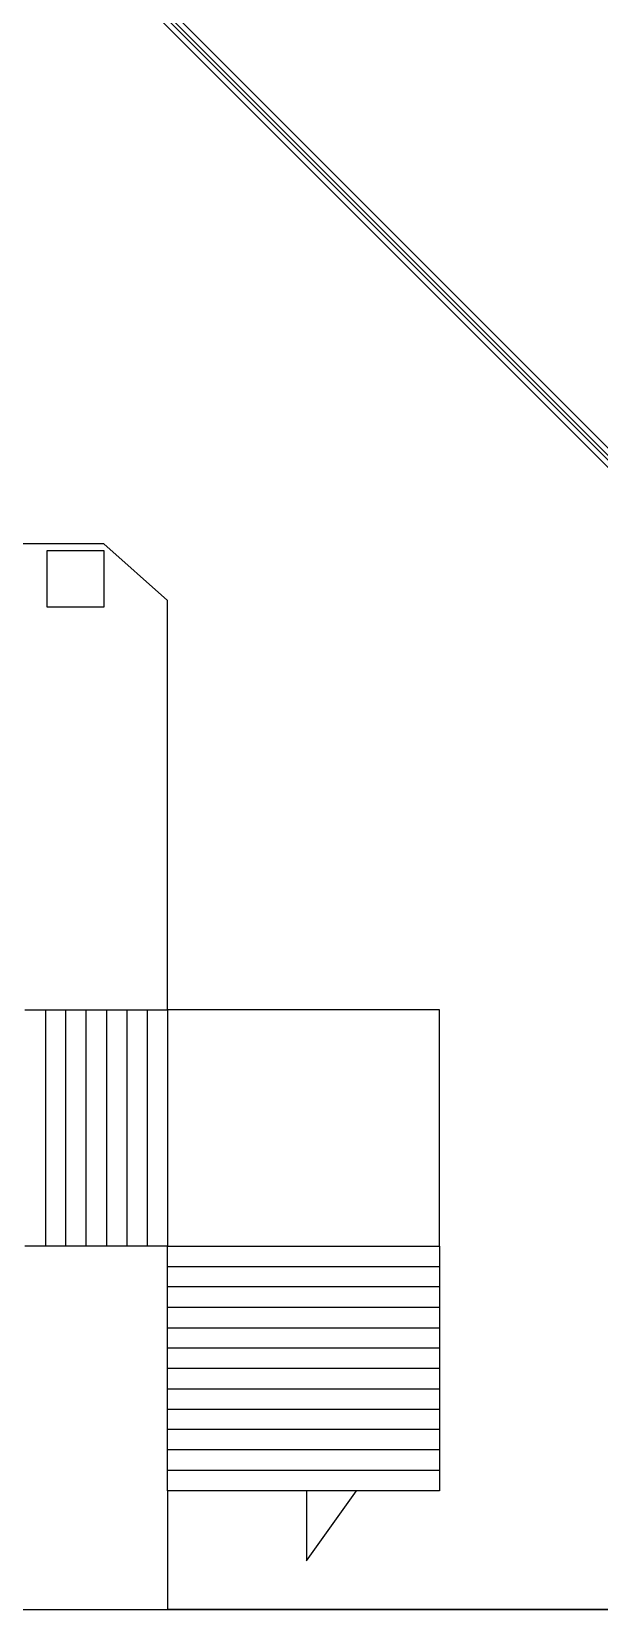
# Model space of a CAD drawing. Extents: x -81148 to 10972, y -53931 to 52487.
# Drawn here: x -42772 to -34405, y -32136 to -8911 of the extents above; entities that cross this region are included whole.
import ezdxf

# ---------------------------------------------------------------- set-up
doc = ezdxf.new("R2010")
doc.units = 0
doc.layers.get('0').update_dxf_attribs({"linetype": 'CONTINUOUS'})

msp = doc.modelspace()

# ---------------------------------------------------------------- linework, layer by layer
for p, q in [((-41708, -7616), (-33138, -16185)), ((-41708, -7616), (-32772, -16551)), ((-41708, -7722), (-32878, -16551)), ((-41708, -7793), (-32949, -16551)), ((-41708, -7899), (-33055, -16551)), ((-41708, -16451), (-47933, -16451)), ((-40768, -17286), (-41708, -16451)), ((-42543, -16551), (-41708, -16551)), ((-42543, -17386), (-42543, -16551)), ((-41708, -16551), (-41708, -17386)), ((-41708, -17386), (-42543, -17386)), ((-40768, -23312), (-40768, -17286)), ((-40768, -23312), (-40768, -17386)), ((-42868, -23312), (-42568, -23312)), ((-42568, -23312), (-42568, -26789)), ((-42568, -23312), (-42268, -23312)), ((-42268, -23312), (-41968, -23312)), ((-42268, -26789), (-42268, -23312)), ((-41968, -23312), (-41668, -23312)), ((-41968, -26789), (-41968, -23312)), ((-41668, -23312), (-41668, -26789)), ((-41668, -23312), (-41368, -23312)), ((-41368, -23312), (-41368, -26789)), ((-41368, -23312), (-41068, -23312)), ((-41068, -23312), (-41068, -26789)), ((-41068, -23312), (-40768, -23312)), ((-40768, -23312), (-40768, -26789)), ((-36763, -23312), (-40768, -23312)), ((-36763, -26789), (-36763, -23312)), ((-42568, -26789), (-42868, -26789)), ((-42268, -26789), (-42568, -26789)), ((-41968, -26789), (-42268, -26789)), ((-41668, -26789), (-41968, -26789)), ((-41368, -26789), (-41668, -26789)), ((-41068, -26789), (-41368, -26789)), ((-40768, -26789), (-41068, -26789)), ((-40768, -26789), (-36763, -26789)), ((-40768, -27089), (-40768, -26789)), ((-36763, -26789), (-36763, -27089)), ((-40768, -27389), (-40768, -27089)), ((-40768, -27089), (-36763, -27089)), ((-36763, -27089), (-36763, -27389)), ((-36763, -27389), (-40768, -27389)), ((-40768, -27689), (-40768, -27389)), ((-36763, -27389), (-36763, -27689)), ((-40768, -27989), (-40768, -27689)), ((-40768, -27689), (-36763, -27689)), ((-36763, -27689), (-36763, -27989)), ((-40768, -28289), (-40768, -27989)), ((-40768, -27989), (-36763, -27989)), ((-36763, -27989), (-36763, -28289)), ((-36763, -28289), (-40768, -28289)), ((-40768, -28589), (-40768, -28289)), ((-36763, -28289), (-36763, -28589)), ((-36763, -28589), (-40768, -28589)), ((-40768, -28889), (-40768, -28589)), ((-36763, -28589), (-36763, -28889)), ((-40768, -29189), (-40768, -28889)), ((-40768, -28889), (-36763, -28889)), ((-36763, -28889), (-36763, -29189)), ((-40768, -29489), (-40768, -29189)), ((-40768, -29189), (-36763, -29189)), ((-36763, -29189), (-36763, -29489)), ((-36763, -29489), (-40768, -29489)), ((-40768, -29789), (-40768, -29489)), ((-36763, -29489), (-36763, -29789)), ((-36763, -29789), (-40768, -29789)), ((-40768, -30089), (-40768, -29789)), ((-36763, -29789), (-36763, -30089)), ((-36763, -30089), (-40768, -30089)), ((-40768, -30389), (-40768, -30089)), ((-36763, -30089), (-36763, -30389)), ((-36763, -30389), (-40768, -30389)), ((-40768, -30389), (-40768, -32136)), ((-38721, -30389), (-38721, -31422)), ((-38721, -31422), (-37986, -30389)), ((-44058, -32136), (-40768, -32136)), ((-44058, -32136), (-40768, -32136)), ((-40768, -32136), (-14708, -32136)), ((-14708, -32136), (-40768, -32136))]:
    msp.add_line(p, q)

doc.saveas('drawing.dxf')
